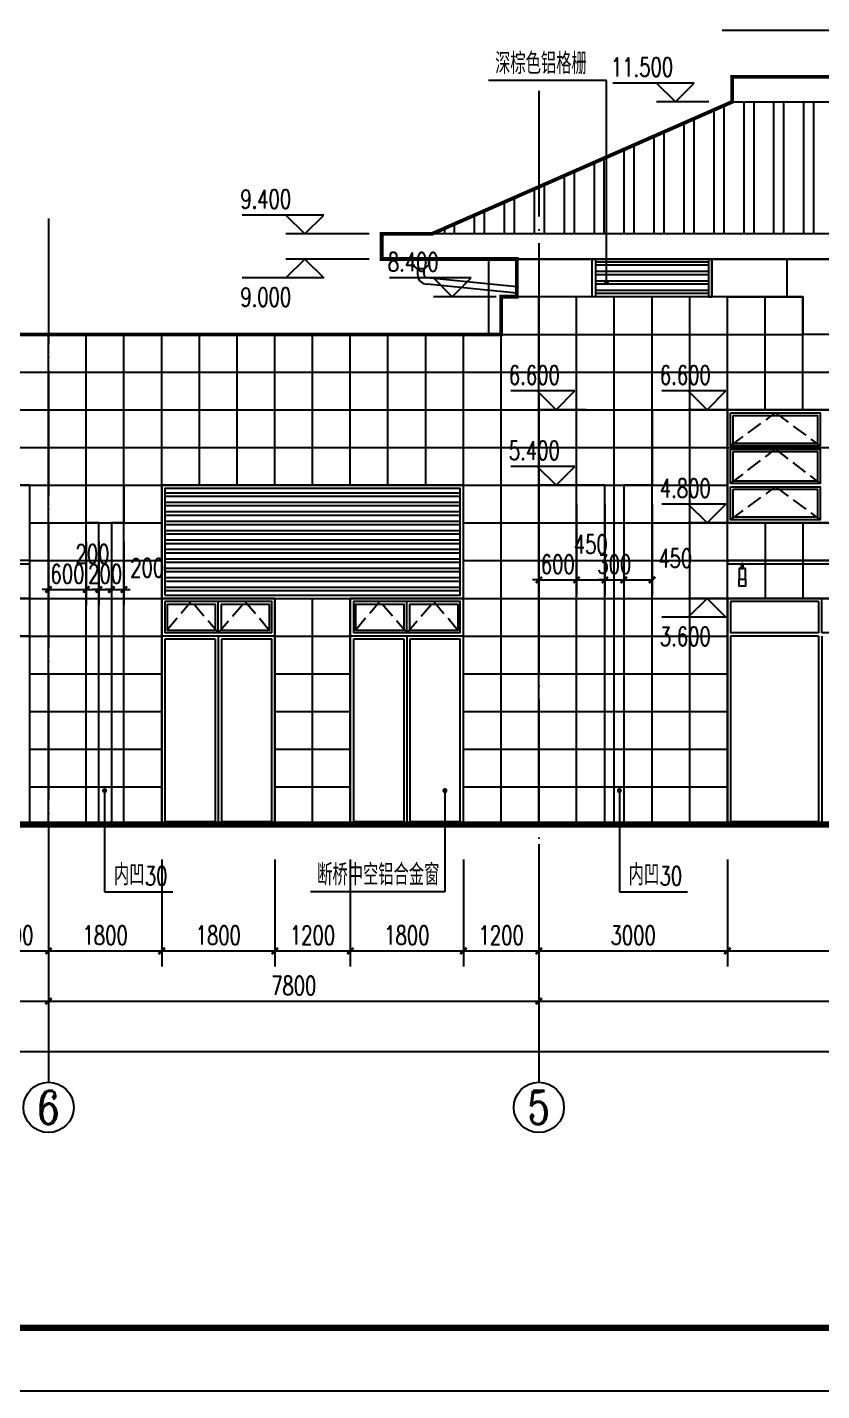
# Model space of a CAD drawing. Extents: x 63793 to 231107, y 20849 to 337643.
# Drawn here: x 151437 to 164076, y 166242 to 187939 of the extents above; entities that cross this region are included whole.
import ezdxf
from ezdxf.enums import TextEntityAlignment as Align

# ---------------------------------------------------------------- set-up
doc = ezdxf.new("R2010")
doc.units = 0
doc.header["$LTSCALE"] = 1000
doc.header["$MEASUREMENT"] = 0
doc.linetypes.add('DASH', pattern=[0.35, 0.25, -0.1])
doc.linetypes.add('DOTE', pattern=[2.42, 2, -0.2, 0.02, -0.2])
for name, color, linetype in [('AXIS', 3, 'Continuous'), ('AXIS_TEXT', 7, 'Continuous'), ('DIM_ELEV', 3, 'Continuous'), ('DIM_LEAD', 3, 'Continuous'), ('DOTE', 1, 'DOTE'), ('PUB_DIM', 3, 'Continuous'), ('PUB_TEXT', 7, 'Continuous'), ('PUB_TITLE', 4, 'Continuous'), ('SPACE_HATCH', 8, 'Continuous'), ('WINDOW', 4, 'Continuous'), ('新块$0$WINDOW', 4, 'Continuous'), ('网格', 144, 'Continuous'), ('装修线', 153, 'Continuous')]:
    doc.layers.add(name, color=color, linetype=linetype)
doc.styles.add('_TCH_AXIS', font='COMPLEX', dxfattribs={"bigfont": 'GBCBIG'})
doc.styles.add('_TCH_DIM', font='SIMPLEX', dxfattribs={"bigfont": 'GBCBIG'})
doc.styles.add('_TCH_DIM_T3', font='SIMPLEX', dxfattribs={"width": 0.705882, "bigfont": 'GBCBIG'})
doc.dimstyles.new('_TCH_ARCH&&100', dxfattribs={"dimtxt": 297.5, "dimasz": 100, "dimexe": 250, "dimexo": 300, "dimgap": 100, "dimtad": 1, "dimdec": 0, "dimzin": 0, "dimdsep": 46, "dimtxsty": '_TCH_DIM_T3', "dimblk": 'ARCHTICK', "dimcen": 0.09, "dimclrt": 7, "dimazin": 2, "dimtfac": 1, "dimtdec": 0, "dimtix": 1, "dimtmove": 2, "dimatfit": 3, "dimfxl": 0, "dimtolj": 1, "dimtzin": 0, "dimarcsym": 0})

# ---------------------------------------------------------------- blocks, each defined once
blk = doc.blocks.new('dddhjhre')
blk.add_lwpolyline([(222777, -4286), (231177, -4286), (231177, -4236), (222777, -4236), (222777, -4286)])
for points in [[(223028, -4286), (222998, -4286), (222998, -4361), (223028, -4361)], [(224584, -4286), (224614, -4286), (224614, -4361), (224584, -4361)], [(226200, -4286), (226170, -4286), (226170, -4361), (226200, -4361)], [(227785, -4286), (227755, -4286), (227755, -4361), (227785, -4361)], [(229341, -4286), (229371, -4286), (229371, -4436), (229341, -4436)], [(230926, -4286), (230956, -4286), (230956, -4436), (230926, -4436)], [(223063, -4361), (222963, -4361), (222963, -4532), (223063, -4532)], [(222963, -4532), (223063, -4532), (223063, -4642), (222963, -4642)], [(224549, -4361), (224649, -4361), (224649, -4532), (224549, -4532)], [(224649, -4532), (224549, -4532), (224549, -4642), (224649, -4642)], [(226235, -4361), (226135, -4361), (226135, -4532), (226235, -4532)], [(226135, -4532), (226235, -4532), (226235, -4642), (226135, -4642)], [(227820, -4361), (227720, -4361), (227720, -4532), (227820, -4532)], [(227720, -4532), (227820, -4532), (227820, -4642), (227720, -4642)], [(229306, -4436), (229406, -4436), (229406, -4607), (229306, -4607)], [(230891, -4436), (230991, -4436), (230991, -4607), (230891, -4607)], [(229406, -4607), (229306, -4607), (229306, -4717), (229406, -4717)], [(230991, -4607), (230891, -4607), (230891, -4717), (230991, -4717)]]:
    blk.add_lwpolyline(points, close=True)
blk = doc.blocks.new('wdrfe')
blk.add_lwpolyline([(199154, -17387), (200954, -17387), (200954, -17337), (199154, -17337), (199154, -17387)])
for points in [[(199440, -17462), (199340, -17462), (199340, -17547), (199440, -17547)], [(199340, -17547), (199440, -17547), (199440, -17602), (199340, -17602)], [(199405, -17387), (199375, -17387), (199375, -17462), (199405, -17462)], [(200668, -17462), (200768, -17462), (200768, -17547), (200668, -17547)], [(200768, -17547), (200668, -17547), (200668, -17602), (200768, -17602)], [(200703, -17387), (200733, -17387), (200733, -17462), (200703, -17462)]]:
    blk.add_lwpolyline(points, close=True)
blk = doc.blocks.new('_ArchTick')
at = {"color": 0, "linetype": 'ByBlock', "const_width": 0.4}
blk.add_lwpolyline([(-0.5, -0.5), (0.5, 0.5)], dxfattribs=at)
blk = doc.blocks.new('*D302')
at = {"layer": 'Defpoints', "color": 0, "transparency": 16777216}
for p in [(152776, 180052), (152976, 180052), (152976, 178992)]:
    blk.add_point(p, dxfattribs=at)
at = {"layer": 'PUB_DIM', "color": 0, "lineweight": -2, "transparency": 16777216}
for p, q in [((152776, 179752), (152776, 178742)), ((152976, 179752), (152976, 178742)), ((152776, 178992), (152676, 178992)), ((152776, 178992), (152976, 178992)), ((152976, 178992), (153076, 178992))]:
    blk.add_line(p, q, dxfattribs=at)
at = {"layer": 'PUB_DIM', "color": 0, "lineweight": -2, "transparency": 16777216, "xscale": 100, "yscale": 100, "zscale": 100}
blk.add_blockref('_ArchTick', (152776, 178992), dxfattribs=at)
at = {"layer": 'PUB_DIM', "color": 0, "lineweight": -2, "transparency": 16777216, "xscale": 100, "yscale": 100, "zscale": 100, "rotation": 180}
blk.add_blockref('_ArchTick', (152976, 178992), dxfattribs=at)
at = {"layer": 'PUB_DIM', "color": 7, "transparency": 16777216, "insert": (153346, 179337), "char_height": 297.5, "attachment_point": 5, "style": '_TCH_DIM_T3'}
blk.add_mtext('\\A1;200', dxfattribs=at)
blk = doc.blocks.new('*D303')
at = {"layer": 'Defpoints', "color": 0, "transparency": 16777216}
for p in [(152576, 180052), (152776, 180052), (152776, 178992)]:
    blk.add_point(p, dxfattribs=at)
at = {"layer": 'PUB_DIM', "color": 0, "lineweight": -2, "transparency": 16777216}
for p, q in [((152576, 179752), (152576, 178742)), ((152776, 179752), (152776, 178742)), ((152576, 178992), (152476, 178992)), ((152576, 178992), (152776, 178992)), ((152776, 178992), (152876, 178992))]:
    blk.add_line(p, q, dxfattribs=at)
at = {"layer": 'PUB_DIM', "color": 0, "lineweight": -2, "transparency": 16777216, "xscale": 100, "yscale": 100, "zscale": 100}
blk.add_blockref('_ArchTick', (152576, 178992), dxfattribs=at)
at = {"layer": 'PUB_DIM', "color": 0, "lineweight": -2, "transparency": 16777216, "xscale": 100, "yscale": 100, "zscale": 100, "rotation": 180}
blk.add_blockref('_ArchTick', (152776, 178992), dxfattribs=at)
at = {"layer": 'PUB_DIM', "color": 7, "transparency": 16777216, "insert": (152676, 179240), "char_height": 297.5, "attachment_point": 5, "style": '_TCH_DIM_T3'}
blk.add_mtext('\\A1;200', dxfattribs=at)
blk = doc.blocks.new('*D304')
at = {"layer": 'Defpoints', "color": 0, "transparency": 16777216}
for p in [(152376, 180052), (152576, 180052), (152576, 178992)]:
    blk.add_point(p, dxfattribs=at)
at = {"layer": 'PUB_DIM', "color": 0, "lineweight": -2, "transparency": 16777216}
for p, q in [((152376, 179752), (152376, 178742)), ((152576, 179752), (152576, 178742)), ((152376, 178992), (152576, 178992))]:
    blk.add_line(p, q, dxfattribs=at)
at = {"layer": 'PUB_DIM', "color": 0, "lineweight": -2, "transparency": 16777216, "xscale": 100, "yscale": 100, "zscale": 100, "rotation": 180}
blk.add_blockref('_ArchTick', (152376, 178992), dxfattribs=at)
at = {"layer": 'PUB_DIM', "color": 0, "lineweight": -2, "transparency": 16777216, "xscale": 100, "yscale": 100, "zscale": 100}
blk.add_blockref('_ArchTick', (152576, 178992), dxfattribs=at)
at = {"layer": 'PUB_DIM', "color": 7, "transparency": 16777216, "insert": (152476, 179559), "char_height": 297.5, "attachment_point": 5, "style": '_TCH_DIM_T3'}
blk.add_mtext('\\A1;200', dxfattribs=at)
blk = doc.blocks.new('*D305')
at = {"layer": 'Defpoints', "color": 0, "transparency": 16777216}
for p in [(151776, 180052), (152376, 180052), (152376, 178992)]:
    blk.add_point(p, dxfattribs=at)
at = {"layer": 'PUB_DIM', "color": 0, "lineweight": -2, "transparency": 16777216}
for p, q in [((151776, 179752), (151776, 178742)), ((152376, 179752), (152376, 178742)), ((151776, 178992), (151676, 178992)), ((151776, 178992), (152376, 178992)), ((152376, 178992), (152476, 178992))]:
    blk.add_line(p, q, dxfattribs=at)
at = {"layer": 'PUB_DIM', "color": 0, "lineweight": -2, "transparency": 16777216, "xscale": 100, "yscale": 100, "zscale": 100}
blk.add_blockref('_ArchTick', (151776, 178992), dxfattribs=at)
at = {"layer": 'PUB_DIM', "color": 0, "lineweight": -2, "transparency": 16777216, "xscale": 100, "yscale": 100, "zscale": 100, "rotation": 180}
blk.add_blockref('_ArchTick', (152376, 178992), dxfattribs=at)
at = {"layer": 'PUB_DIM', "color": 7, "transparency": 16777216, "insert": (152076, 179240), "char_height": 297.5, "attachment_point": 5, "style": '_TCH_DIM_T3'}
blk.add_mtext('\\A1;600', dxfattribs=at)
blk = doc.blocks.new('*D306')
at = {"layer": 'Defpoints', "color": 0, "transparency": 16777216}
for p in [(160926, 180652), (161376, 180652), (161376, 179145)]:
    blk.add_point(p, dxfattribs=at)
at = {"layer": 'PUB_DIM', "color": 0, "lineweight": -2, "transparency": 16777216}
for p, q in [((160926, 180352), (160926, 178895)), ((161376, 180352), (161376, 178895)), ((160926, 179145), (161376, 179145))]:
    blk.add_line(p, q, dxfattribs=at)
at = {"layer": 'PUB_DIM', "color": 0, "lineweight": -2, "transparency": 16777216, "xscale": 100, "yscale": 100, "zscale": 100, "rotation": 180}
blk.add_blockref('_ArchTick', (160926, 179145), dxfattribs=at)
at = {"layer": 'PUB_DIM', "color": 0, "lineweight": -2, "transparency": 16777216, "xscale": 100, "yscale": 100, "zscale": 100}
blk.add_blockref('_ArchTick', (161376, 179145), dxfattribs=at)
at = {"layer": 'PUB_DIM', "color": 7, "transparency": 16777216, "insert": (161746, 179490), "char_height": 297.5, "attachment_point": 5, "style": '_TCH_DIM_T3'}
blk.add_mtext('\\A1;450', dxfattribs=at)
blk = doc.blocks.new('*D307')
at = {"layer": 'Defpoints', "color": 0, "transparency": 16777216}
for p in [(160626, 180652), (160926, 180652), (160926, 179145)]:
    blk.add_point(p, dxfattribs=at)
at = {"layer": 'PUB_DIM', "color": 0, "lineweight": -2, "transparency": 16777216}
for p, q in [((160626, 180352), (160626, 178895)), ((160926, 180352), (160926, 178895)), ((160626, 179145), (160526, 179145)), ((160626, 179145), (160926, 179145)), ((160926, 179145), (161026, 179145))]:
    blk.add_line(p, q, dxfattribs=at)
at = {"layer": 'PUB_DIM', "color": 0, "lineweight": -2, "transparency": 16777216, "xscale": 100, "yscale": 100, "zscale": 100}
blk.add_blockref('_ArchTick', (160626, 179145), dxfattribs=at)
at = {"layer": 'PUB_DIM', "color": 0, "lineweight": -2, "transparency": 16777216, "xscale": 100, "yscale": 100, "zscale": 100, "rotation": 180}
blk.add_blockref('_ArchTick', (160926, 179145), dxfattribs=at)
at = {"layer": 'PUB_DIM', "color": 7, "transparency": 16777216, "insert": (160776, 179394), "char_height": 297.5, "attachment_point": 5, "style": '_TCH_DIM_T3'}
blk.add_mtext('\\A1;300', dxfattribs=at)
blk = doc.blocks.new('*D308')
at = {"layer": 'Defpoints', "color": 0, "transparency": 16777216}
for p in [(160176, 180652), (160626, 180652), (160626, 179145)]:
    blk.add_point(p, dxfattribs=at)
at = {"layer": 'PUB_DIM', "color": 0, "lineweight": -2, "transparency": 16777216}
for p, q in [((160176, 180352), (160176, 178895)), ((160626, 180352), (160626, 178895)), ((160176, 179145), (160626, 179145))]:
    blk.add_line(p, q, dxfattribs=at)
at = {"layer": 'PUB_DIM', "color": 0, "lineweight": -2, "transparency": 16777216, "xscale": 100, "yscale": 100, "zscale": 100, "rotation": 180}
blk.add_blockref('_ArchTick', (160176, 179145), dxfattribs=at)
at = {"layer": 'PUB_DIM', "color": 0, "lineweight": -2, "transparency": 16777216, "xscale": 100, "yscale": 100, "zscale": 100}
blk.add_blockref('_ArchTick', (160626, 179145), dxfattribs=at)
at = {"layer": 'PUB_DIM', "color": 7, "transparency": 16777216, "insert": (160401, 179712), "char_height": 297.5, "attachment_point": 5, "style": '_TCH_DIM_T3'}
blk.add_mtext('\\A1;450', dxfattribs=at)
blk = doc.blocks.new('*D309')
at = {"layer": 'Defpoints', "color": 0, "transparency": 16777216}
for p in [(159576, 180652), (160176, 180652), (160176, 179145)]:
    blk.add_point(p, dxfattribs=at)
at = {"layer": 'PUB_DIM', "color": 0, "lineweight": -2, "transparency": 16777216}
for p, q in [((159576, 180352), (159576, 178895)), ((160176, 180352), (160176, 178895)), ((159576, 179145), (159476, 179145)), ((159576, 179145), (160176, 179145)), ((160176, 179145), (160276, 179145))]:
    blk.add_line(p, q, dxfattribs=at)
at = {"layer": 'PUB_DIM', "color": 0, "lineweight": -2, "transparency": 16777216, "xscale": 100, "yscale": 100, "zscale": 100}
blk.add_blockref('_ArchTick', (159576, 179145), dxfattribs=at)
at = {"layer": 'PUB_DIM', "color": 0, "lineweight": -2, "transparency": 16777216, "xscale": 100, "yscale": 100, "zscale": 100, "rotation": 180}
blk.add_blockref('_ArchTick', (160176, 179145), dxfattribs=at)
at = {"layer": 'PUB_DIM', "color": 7, "transparency": 16777216, "insert": (159876, 179394), "char_height": 297.5, "attachment_point": 5, "style": '_TCH_DIM_T3'}
blk.add_mtext('\\A1;600', dxfattribs=at)
blk = doc.blocks.new('*D976')
at = {"layer": 'Defpoints', "color": 0, "transparency": 16777216}
for p in [(150576, 174996), (151776, 174996), (151776, 173241)]:
    blk.add_point(p, dxfattribs=at)
at = {"layer": 'PUB_DIM', "color": 0, "lineweight": -2, "transparency": 16777216}
for p, q in [((150576, 174696), (150576, 172991)), ((151776, 174696), (151776, 172991)), ((150576, 173241), (151776, 173241))]:
    blk.add_line(p, q, dxfattribs=at)
at = {"layer": 'PUB_DIM', "color": 0, "lineweight": -2, "transparency": 16777216, "xscale": 100, "yscale": 100, "zscale": 100, "rotation": 180}
blk.add_blockref('_ArchTick', (150576, 173241), dxfattribs=at)
at = {"layer": 'PUB_DIM', "color": 0, "lineweight": -2, "transparency": 16777216, "xscale": 100, "yscale": 100, "zscale": 100}
blk.add_blockref('_ArchTick', (151776, 173241), dxfattribs=at)
at = {"layer": 'PUB_DIM', "color": 7, "transparency": 16777216, "insert": (151176, 173490), "char_height": 297.5, "attachment_point": 5, "style": '_TCH_DIM_T3'}
blk.add_mtext('\\A1;1200', dxfattribs=at)
blk = doc.blocks.new('*D977')
at = {"layer": 'Defpoints', "color": 0, "transparency": 16777216}
for p in [(151776, 174996), (153576, 174996), (153576, 173241)]:
    blk.add_point(p, dxfattribs=at)
at = {"layer": 'PUB_DIM', "color": 0, "lineweight": -2, "transparency": 16777216}
for p, q in [((151776, 174696), (151776, 172991)), ((153576, 174696), (153576, 172991)), ((151776, 173241), (153576, 173241))]:
    blk.add_line(p, q, dxfattribs=at)
at = {"layer": 'PUB_DIM', "color": 0, "lineweight": -2, "transparency": 16777216, "xscale": 100, "yscale": 100, "zscale": 100, "rotation": 180}
blk.add_blockref('_ArchTick', (151776, 173241), dxfattribs=at)
at = {"layer": 'PUB_DIM', "color": 0, "lineweight": -2, "transparency": 16777216, "xscale": 100, "yscale": 100, "zscale": 100}
blk.add_blockref('_ArchTick', (153576, 173241), dxfattribs=at)
at = {"layer": 'PUB_DIM', "color": 7, "transparency": 16777216, "insert": (152676, 173490), "char_height": 297.5, "attachment_point": 5, "style": '_TCH_DIM_T3'}
blk.add_mtext('\\A1;1800', dxfattribs=at)
blk = doc.blocks.new('*D978')
at = {"layer": 'Defpoints', "color": 0, "transparency": 16777216}
for p in [(153576, 174996), (155376, 174996), (155376, 173241)]:
    blk.add_point(p, dxfattribs=at)
at = {"layer": 'PUB_DIM', "color": 0, "lineweight": -2, "transparency": 16777216}
for p, q in [((153576, 174696), (153576, 172991)), ((155376, 174696), (155376, 172991)), ((153576, 173241), (155376, 173241))]:
    blk.add_line(p, q, dxfattribs=at)
at = {"layer": 'PUB_DIM', "color": 0, "lineweight": -2, "transparency": 16777216, "xscale": 100, "yscale": 100, "zscale": 100, "rotation": 180}
blk.add_blockref('_ArchTick', (153576, 173241), dxfattribs=at)
at = {"layer": 'PUB_DIM', "color": 0, "lineweight": -2, "transparency": 16777216, "xscale": 100, "yscale": 100, "zscale": 100}
blk.add_blockref('_ArchTick', (155376, 173241), dxfattribs=at)
at = {"layer": 'PUB_DIM', "color": 7, "transparency": 16777216, "insert": (154476, 173490), "char_height": 297.5, "attachment_point": 5, "style": '_TCH_DIM_T3'}
blk.add_mtext('\\A1;1800', dxfattribs=at)
blk = doc.blocks.new('*D979')
at = {"layer": 'Defpoints', "color": 0, "transparency": 16777216}
for p in [(155376, 174996), (156576, 174996), (156576, 173241)]:
    blk.add_point(p, dxfattribs=at)
at = {"layer": 'PUB_DIM', "color": 0, "lineweight": -2, "transparency": 16777216}
for p, q in [((155376, 174696), (155376, 172991)), ((156576, 174696), (156576, 172991)), ((155376, 173241), (156576, 173241))]:
    blk.add_line(p, q, dxfattribs=at)
at = {"layer": 'PUB_DIM', "color": 0, "lineweight": -2, "transparency": 16777216, "xscale": 100, "yscale": 100, "zscale": 100, "rotation": 180}
blk.add_blockref('_ArchTick', (155376, 173241), dxfattribs=at)
at = {"layer": 'PUB_DIM', "color": 0, "lineweight": -2, "transparency": 16777216, "xscale": 100, "yscale": 100, "zscale": 100}
blk.add_blockref('_ArchTick', (156576, 173241), dxfattribs=at)
at = {"layer": 'PUB_DIM', "color": 7, "transparency": 16777216, "insert": (155976, 173490), "char_height": 297.5, "attachment_point": 5, "style": '_TCH_DIM_T3'}
blk.add_mtext('\\A1;1200', dxfattribs=at)
blk = doc.blocks.new('*D980')
at = {"layer": 'Defpoints', "color": 0, "transparency": 16777216}
for p in [(156576, 174996), (158376, 174996), (158376, 173241)]:
    blk.add_point(p, dxfattribs=at)
at = {"layer": 'PUB_DIM', "color": 0, "lineweight": -2, "transparency": 16777216}
for p, q in [((156576, 174696), (156576, 172991)), ((158376, 174696), (158376, 172991)), ((156576, 173241), (158376, 173241))]:
    blk.add_line(p, q, dxfattribs=at)
at = {"layer": 'PUB_DIM', "color": 0, "lineweight": -2, "transparency": 16777216, "xscale": 100, "yscale": 100, "zscale": 100, "rotation": 180}
blk.add_blockref('_ArchTick', (156576, 173241), dxfattribs=at)
at = {"layer": 'PUB_DIM', "color": 0, "lineweight": -2, "transparency": 16777216, "xscale": 100, "yscale": 100, "zscale": 100}
blk.add_blockref('_ArchTick', (158376, 173241), dxfattribs=at)
at = {"layer": 'PUB_DIM', "color": 7, "transparency": 16777216, "insert": (157476, 173490), "char_height": 297.5, "attachment_point": 5, "style": '_TCH_DIM_T3'}
blk.add_mtext('\\A1;1800', dxfattribs=at)
blk = doc.blocks.new('*D981')
at = {"layer": 'Defpoints', "color": 0, "transparency": 16777216}
for p in [(158376, 174996), (159576, 174996), (159576, 173241)]:
    blk.add_point(p, dxfattribs=at)
at = {"layer": 'PUB_DIM', "color": 0, "lineweight": -2, "transparency": 16777216}
for p, q in [((158376, 174696), (158376, 172991)), ((159576, 174696), (159576, 172991)), ((158376, 173241), (159576, 173241))]:
    blk.add_line(p, q, dxfattribs=at)
at = {"layer": 'PUB_DIM', "color": 0, "lineweight": -2, "transparency": 16777216, "xscale": 100, "yscale": 100, "zscale": 100, "rotation": 180}
blk.add_blockref('_ArchTick', (158376, 173241), dxfattribs=at)
at = {"layer": 'PUB_DIM', "color": 0, "lineweight": -2, "transparency": 16777216, "xscale": 100, "yscale": 100, "zscale": 100}
blk.add_blockref('_ArchTick', (159576, 173241), dxfattribs=at)
at = {"layer": 'PUB_DIM', "color": 7, "transparency": 16777216, "insert": (158976, 173490), "char_height": 297.5, "attachment_point": 5, "style": '_TCH_DIM_T3'}
blk.add_mtext('\\A1;1200', dxfattribs=at)
blk = doc.blocks.new('*D982')
at = {"layer": 'Defpoints', "color": 0, "transparency": 16777216}
for p in [(159576, 174996), (162576, 174996), (162576, 173241)]:
    blk.add_point(p, dxfattribs=at)
at = {"layer": 'PUB_DIM', "color": 0, "lineweight": -2, "transparency": 16777216}
for p, q in [((159576, 174696), (159576, 172991)), ((162576, 174696), (162576, 172991)), ((159576, 173241), (162576, 173241))]:
    blk.add_line(p, q, dxfattribs=at)
at = {"layer": 'PUB_DIM', "color": 0, "lineweight": -2, "transparency": 16777216, "xscale": 100, "yscale": 100, "zscale": 100, "rotation": 180}
blk.add_blockref('_ArchTick', (159576, 173241), dxfattribs=at)
at = {"layer": 'PUB_DIM', "color": 0, "lineweight": -2, "transparency": 16777216, "xscale": 100, "yscale": 100, "zscale": 100}
blk.add_blockref('_ArchTick', (162576, 173241), dxfattribs=at)
at = {"layer": 'PUB_DIM', "color": 7, "transparency": 16777216, "insert": (161076, 173490), "char_height": 297.5, "attachment_point": 5, "style": '_TCH_DIM_T3'}
blk.add_mtext('\\A1;3000', dxfattribs=at)
blk = doc.blocks.new('*D983')
at = {"layer": 'Defpoints', "color": 0, "transparency": 16777216}
for p in [(162576, 174996), (170976, 174996), (170976, 173241)]:
    blk.add_point(p, dxfattribs=at)
at = {"layer": 'PUB_DIM', "color": 0, "lineweight": -2, "transparency": 16777216}
for p, q in [((162576, 174696), (162576, 172991)), ((170976, 174696), (170976, 172991)), ((162576, 173241), (170976, 173241))]:
    blk.add_line(p, q, dxfattribs=at)
at = {"layer": 'PUB_DIM', "color": 0, "lineweight": -2, "transparency": 16777216, "xscale": 100, "yscale": 100, "zscale": 100, "rotation": 180}
blk.add_blockref('_ArchTick', (162576, 173241), dxfattribs=at)
at = {"layer": 'PUB_DIM', "color": 0, "lineweight": -2, "transparency": 16777216, "xscale": 100, "yscale": 100, "zscale": 100}
blk.add_blockref('_ArchTick', (170976, 173241), dxfattribs=at)
at = {"layer": 'PUB_DIM', "color": 7, "transparency": 16777216, "insert": (166776, 173490), "char_height": 297.5, "attachment_point": 5, "style": '_TCH_DIM_T3'}
blk.add_mtext('\\A1;8400', dxfattribs=at)
blk = doc.blocks.new('*D1030')
at = {"layer": 'AXIS', "color": 0, "lineweight": -2, "transparency": 16777216}
for p, q in [((159576, 174641), (159576, 172191)), ((173976, 174641), (173976, 172191)), ((159576, 172441), (173976, 172441))]:
    blk.add_line(p, q, dxfattribs=at)
at = {"layer": 'Defpoints', "color": 0, "transparency": 16777216}
for p in [(159576, 174941), (173976, 174941), (173976, 172441)]:
    blk.add_point(p, dxfattribs=at)
at = {"layer": 'AXIS', "color": 0, "lineweight": -2, "transparency": 16777216, "xscale": 100, "yscale": 100, "zscale": 100, "rotation": 180}
blk.add_blockref('_ArchTick', (159576, 172441), dxfattribs=at)
at = {"layer": 'AXIS', "color": 0, "lineweight": -2, "transparency": 16777216, "xscale": 100, "yscale": 100, "zscale": 100}
blk.add_blockref('_ArchTick', (173976, 172441), dxfattribs=at)
at = {"layer": 'AXIS', "color": 7, "transparency": 16777216, "insert": (166776, 172690), "char_height": 297.5, "attachment_point": 5, "style": '_TCH_DIM_T3'}
blk.add_mtext('\\A1;14400', dxfattribs=at)
blk = doc.blocks.new('*D1031')
at = {"layer": 'AXIS', "color": 0, "lineweight": -2, "transparency": 16777216}
for p, q in [((151776, 174641), (151776, 172191)), ((159576, 174641), (159576, 172191)), ((151776, 172441), (159576, 172441))]:
    blk.add_line(p, q, dxfattribs=at)
at = {"layer": 'Defpoints', "color": 0, "transparency": 16777216}
for p in [(151776, 174941), (159576, 174941), (159576, 172441)]:
    blk.add_point(p, dxfattribs=at)
at = {"layer": 'AXIS', "color": 0, "lineweight": -2, "transparency": 16777216, "xscale": 100, "yscale": 100, "zscale": 100, "rotation": 180}
blk.add_blockref('_ArchTick', (151776, 172441), dxfattribs=at)
at = {"layer": 'AXIS', "color": 0, "lineweight": -2, "transparency": 16777216, "xscale": 100, "yscale": 100, "zscale": 100}
blk.add_blockref('_ArchTick', (159576, 172441), dxfattribs=at)
at = {"layer": 'AXIS', "color": 7, "transparency": 16777216, "insert": (155676, 172690), "char_height": 297.5, "attachment_point": 5, "style": '_TCH_DIM_T3'}
blk.add_mtext('\\A1;7800', dxfattribs=at)
blk = doc.blocks.new('*D1032')
at = {"layer": 'AXIS', "color": 0, "lineweight": -2, "transparency": 16777216}
for p, q in [((143976, 174641), (143976, 172191)), ((151776, 174641), (151776, 172191)), ((143976, 172441), (151776, 172441))]:
    blk.add_line(p, q, dxfattribs=at)
at = {"layer": 'Defpoints', "color": 0, "transparency": 16777216}
for p in [(143976, 174941), (151776, 174941), (151776, 172441)]:
    blk.add_point(p, dxfattribs=at)
at = {"layer": 'AXIS', "color": 0, "lineweight": -2, "transparency": 16777216, "xscale": 100, "yscale": 100, "zscale": 100, "rotation": 180}
blk.add_blockref('_ArchTick', (143976, 172441), dxfattribs=at)
at = {"layer": 'AXIS', "color": 0, "lineweight": -2, "transparency": 16777216, "xscale": 100, "yscale": 100, "zscale": 100}
blk.add_blockref('_ArchTick', (151776, 172441), dxfattribs=at)
at = {"layer": 'AXIS', "color": 7, "transparency": 16777216, "insert": (147876, 172690), "char_height": 297.5, "attachment_point": 5, "style": '_TCH_DIM_T3'}
blk.add_mtext('\\A1;7800', dxfattribs=at)
blk = doc.blocks.new('*D1035')
at = {"layer": 'AXIS', "color": 0, "lineweight": -2, "transparency": 16777216}
for p, q in [((135826, 174641), (135826, 171391)), ((197726, 174641), (197726, 171391)), ((135826, 171641), (197726, 171641))]:
    blk.add_line(p, q, dxfattribs=at)
at = {"layer": 'Defpoints', "color": 0, "transparency": 16777216}
for p in [(135826, 174941), (197726, 174941), (197726, 171641)]:
    blk.add_point(p, dxfattribs=at)
at = {"layer": 'AXIS', "color": 0, "lineweight": -2, "transparency": 16777216, "xscale": 100, "yscale": 100, "zscale": 100, "rotation": 180}
blk.add_blockref('_ArchTick', (135826, 171641), dxfattribs=at)
at = {"layer": 'AXIS', "color": 0, "lineweight": -2, "transparency": 16777216, "xscale": 100, "yscale": 100, "zscale": 100}
blk.add_blockref('_ArchTick', (197726, 171641), dxfattribs=at)
at = {"layer": 'AXIS', "color": 7, "transparency": 16777216, "insert": (166776, 171890), "char_height": 297.5, "attachment_point": 5, "style": '_TCH_DIM_T3'}
blk.add_mtext('\\A1;61900', dxfattribs=at)

msp = doc.modelspace()

# ---------------------------------------------------------------- hatches: boundary and pattern name
at = {"layer": '网格'}
h = msp.add_hatch(dxfattribs=at)
h.set_pattern_fill('ANSI32', color=256, scale=100, angle=45, style=0)
h.set_pattern_definition([(90, (-53378.04, 196788.4), (-476.25, 3e-14), []), (90, (-53219.3, 196947.14), (-476.25, 3e-14), [])])
h.paths.add_polyline_path([(175675.6, 184651.8), (170900.6, 186751.8), (162650.6, 186751.8), (157875.6, 184651.8)])

# ---------------------------------------------------------------- linework, layer by layer
for p, q in [((162650.6, 186751.8), (170900.6, 186751.8)), ((176475.6, 184651.8), (157075.6, 184651.8)), ((157400.6, 184251.8), (175475.6, 184251.8)), ((158775.6, 184251.8), (158775.6, 183051.8)), ((159225.6, 183651.8), (159225.6, 184251.8)), ((162325.6, 183651.8), (162325.6, 184251.8)), ((163525.6, 183651.8), (163525.6, 184251.8)), ((160425.6, 183651.8), (160425.6, 184151.8)), ((158975.6, 175251.8), (158975.6, 183651.8)), ((158975.6, 175251.8), (158975.6, 183351.8)), ((158975.6, 183051.8), (137975.6, 183051.8))]:
    msp.add_line(p, q)
at = {"color": 8}
for p, q in [((157645.6, 184101.8), (157645.6, 184009.2)), ((157745.6, 184101.8), (157745.6, 184009.2))]:
    msp.add_line(p, q, dxfattribs=at)
at = {"color": 32}
for p, q in [((162275.6, 184201.8), (160475.6, 184201.8)), ((162275.6, 184151.8), (160475.6, 184151.8)), ((162275.6, 184051.8), (160475.6, 184051.8)), ((162275.6, 184001.8), (160475.6, 184001.8)), ((162275.6, 183901.8), (160475.6, 183901.8)), ((162275.6, 183851.8), (160475.6, 183851.8)), ((162275.6, 183751.8), (160475.6, 183751.8)), ((162275.6, 183701.8), (160475.6, 183701.8))]:
    msp.add_line(p, q, dxfattribs=at)
for points in [[(157075.6, 184251.8), (157075.6, 184651.8), (157875.6, 184651.8), (162650.6, 186751.8), (162650.6, 187151.8), (170900.6, 187151.8), (170900.6, 186751.8), (175675.6, 184651.8), (176475.6, 184651.8), (176475.6, 184251.8)], [(160425.6, 184251.8), (162325.6, 184251.8), (162325.6, 183651.8), (160425.6, 183651.8)], [(162575.6, 180051.8), (170975.6, 180051.8), (170975.6, 181851.8), (162575.6, 181851.8)], [(162575.6, 181851.8), (170975.6, 181851.8), (170975.6, 180051.8), (162575.6, 180051.8)], [(145775.6, 178851.8), (151475.4, 178851.8), (151475.4, 180651.8), (145775.6, 180651.8)], [(153575.6, 178851.8), (158375.6, 178851.8), (158375.6, 180651.8), (153575.6, 180651.8)], [(170975.6, 178851.8), (162575.6, 178851.8), (162575.6, 175251.8), (170975.6, 175251.8)]]:
    msp.add_lwpolyline(points, close=True)
at = {"color": 8}
for points in [[(157565.6, 184251.8), (157565.6, 184151.2), (157635.6, 184101.8), (157755.6, 184101.8), (157825.6, 184151.8), (157825.6, 184251.8), (157565.6, 184251.8)], [(159225.6, 183806.4), (157795.1, 183950.1)], [(159225.6, 183705.9), (157796.9, 183849.4)]]:
    msp.add_lwpolyline(points, dxfattribs=at)
at = {"color": 32}
for points in [[(160425.6, 184251.8), (160475.6, 184251.8), (160475.6, 183651.8), (160425.6, 183651.8)], [(162325.6, 184251.8), (162275.6, 184251.8), (162275.6, 183651.8), (162325.6, 183651.8)], [(153625.6, 178901.8), (158325.6, 178901.8), (158325.6, 180601.8), (153625.6, 180601.8)], [(153625.6, 180476.8), (158325.6, 180476.8), (158325.6, 180526.8), (153625.6, 180526.8)], [(153625.6, 180326.8), (158325.6, 180326.8), (158325.6, 180376.8), (153625.6, 180376.8)], [(153625.6, 180176.8), (158325.6, 180176.8), (158325.6, 180226.8), (153625.6, 180226.8)], [(153625.6, 180026.8), (158325.6, 180026.8), (158325.6, 180076.8), (153625.6, 180076.8)], [(153625.6, 179876.8), (158325.6, 179876.8), (158325.6, 179926.8), (153625.6, 179926.8)], [(153625.6, 179726.8), (158325.6, 179726.8), (158325.6, 179776.8), (153625.6, 179776.8)], [(153625.6, 179576.8), (158325.6, 179576.8), (158325.6, 179626.8), (153625.6, 179626.8)], [(153625.6, 179426.8), (158325.6, 179426.8), (158325.6, 179476.8), (153625.6, 179476.8)], [(153625.6, 179276.8), (158325.6, 179276.8), (158325.6, 179326.8), (153625.6, 179326.8)], [(153625.6, 179126.8), (158325.6, 179126.8), (158325.6, 179176.8), (153625.6, 179176.8)], [(153625.6, 178976.8), (158325.6, 178976.8), (158325.6, 179026.8), (153625.6, 179026.8)]]:
    msp.add_lwpolyline(points, close=True, dxfattribs=at)
for points in [[(169775.6, 183651.8), (169775.6, 183051.8), (163775.6, 183051.8), (163775.6, 183651.8), (158975.6, 183651.8)], [(162575.6, 183651.8), (163775.6, 183651.8), (163775.6, 183051.8)], [(160625.6, 175251.8), (160625.6, 180651.8), (160175.6, 180651.8), (160175.6, 181851.8), (161375.6, 181851.8), (161375.6, 180651.8), (160925.6, 180651.8), (160925.6, 175251.8)], [(152575.6, 175251.8), (152575.6, 180051.8), (152375.6, 180051.8), (152375.6, 180651.8), (152975.6, 180651.8), (152975.6, 180051.8), (152775.6, 180051.8), (152775.6, 175251.8)]]:
    msp.add_lwpolyline(points)
at = {"const_width": 100}
msp.add_lwpolyline([(211936.3, 175251.8), (135825.6, 175251.8)], dxfattribs=at)
at = {"color": 8}
for radius, end in [(160, 266.91043), (60, 260)]:
    msp.add_arc((157805.6, 184009.2), radius, 180, end, dxfattribs=at)
at = {"layer": 'AXIS'}
for p, q in [((151775.6, 174941.1), (151775.6, 171151)), ((159575.6, 174941.1), (159575.6, 171151))]:
    msp.add_line(p, q, dxfattribs=at)
for centre in [(151775.6, 170751), (159575.6, 170751)]:
    msp.add_circle(centre, 400, dxfattribs=at)
at = {"layer": 'DIM_ELEV'}
for p, q in [((162048, 187051.8), (160751.9, 187051.8)), ((161748, 186751.8), (161448, 187051.8)), ((161748, 186751.8), (162048, 187051.8)), ((162277.4, 186751.8), (161448, 186751.8)), ((156152.5, 184951.8), (154856.4, 184951.8)), ((155852.5, 184651.8), (155552.5, 184951.8)), ((155852.5, 184651.8), (156152.5, 184951.8)), ((156877.5, 184651.8), (155552.5, 184651.8)), ((155852.5, 184251.8), (155552.5, 183951.8)), ((156877.5, 184251.8), (155552.5, 184251.8)), ((155852.5, 184251.8), (156152.5, 183951.8)), ((156152.5, 183951.8), (154856.4, 183951.8)), ((158498.2, 183951.8), (157202.1, 183951.8)), ((158198.2, 183651.8), (157898.2, 183951.8)), ((158198.2, 183651.8), (158498.2, 183951.8)), ((158898.2, 183651.8), (157898.2, 183651.8)), ((160150.6, 182151.8), (159127.7, 182151.8)), ((159850.6, 181851.8), (159550.6, 182151.8)), ((159850.6, 181851.8), (160150.6, 182151.8)), ((162552.4, 182151.8), (161529.6, 182151.8)), ((162252.4, 181851.8), (161952.4, 182151.8)), ((162252.4, 181851.8), (162552.4, 182151.8)), ((160329.3, 181851.8), (159550.6, 181851.8)), ((162731.1, 181851.8), (161952.4, 181851.8)), ((160150.6, 180951.8), (159127.7, 180951.8)), ((159850.6, 180651.8), (159550.6, 180951.8)), ((159850.6, 180651.8), (160150.6, 180951.8)), ((160329.3, 180651.8), (159550.6, 180651.8)), ((162552.4, 180351.8), (161529.6, 180351.8)), ((162252.4, 180051.8), (161952.4, 180351.8)), ((162252.4, 180051.8), (162552.4, 180351.8)), ((162731.1, 180051.8), (161952.4, 180051.8)), ((162252.4, 178851.8), (161952.4, 178551.8)), ((162731.1, 178851.8), (161952.4, 178851.8)), ((162252.4, 178851.8), (162552.4, 178551.8)), ((162552.4, 178551.8), (161529.6, 178551.8))]:
    msp.add_line(p, q, dxfattribs=at)
at = {"layer": 'DIM_LEAD'}
for p, q in [((164372.9, 187887.4), (162493.8, 187887.4)), ((160653.8, 187090.3), (158774.6, 187090.3)), ((160653.8, 183877.2), (160653.8, 187090.3)), ((152668, 175792.9), (152668, 174180.7)), ((158081.2, 175792.9), (158081.2, 174180.7)), ((160856.3, 175792.9), (160856.3, 174180.7)), ((152668, 174180.7), (153752.3, 174180.7)), ((158081.2, 174180.7), (155944, 174180.7)), ((160856.3, 174180.7), (161940.6, 174180.7))]:
    msp.add_line(p, q, dxfattribs=at)
at = {"layer": 'DIM_LEAD', "const_width": 40}
for points in [[(160653.8, 183857.2, 1), (160653.8, 183897.2, 1)], [(152668, 175812.9, 1), (152668, 175772.9, 1)], [(158081.2, 175812.9, 1), (158081.2, 175772.9, 1)], [(160856.3, 175812.9, 1), (160856.3, 175772.9, 1)]]:
    msp.add_lwpolyline(points, format="xyb", close=True, dxfattribs=at)
at = {"layer": 'DOTE', "linetype": 'DOTE'}
for p, q in [((159575.6, 186925.7), (159575.6, 173280.6)), ((151775.6, 184897.7), (151775.6, 173280.6))]:
    msp.add_line(p, q, dxfattribs=at)
at = {"layer": 'PUB_TITLE'}
msp.add_lwpolyline([(124837.4, 166242.4), (214037.4, 166242.4), (214037.4, 208242.4), (124837.4, 208242.4)], close=True, dxfattribs=at)
at = {"layer": 'PUB_TITLE', "const_width": 100}
msp.add_lwpolyline([(127337.4, 167242.4), (213037.4, 167242.4), (213037.4, 207242.4), (127337.4, 207242.4)], close=True, dxfattribs=at)
at = {"layer": 'SPACE_HATCH', "linetype": 'DASH'}
for points in [[(162625.6, 181276.8), (163338.1, 181801.8), (164050.6, 181276.8)], [(162625.6, 180676.8), (163338.1, 181226.8), (164050.6, 180676.8)], [(162625.6, 180101.8), (163338.1, 180626.8), (164050.6, 180101.8)], [(154475.6, 178301.8), (154045.6, 178801.8), (153625.6, 178301.8)], [(154475.6, 178301.8), (154905.6, 178801.8), (155325.6, 178301.8)], [(157475.6, 178301.8), (157045.6, 178801.8), (156625.6, 178301.8)], [(157475.6, 178301.8), (157905.6, 178801.8), (158325.6, 178301.8)]]:
    msp.add_lwpolyline(points, dxfattribs=at)
at = {"layer": 'WINDOW'}
for p, q in [((162575.6, 178301.8), (162575.4, 178301.8)), ((162575.6, 178201.8), (162575.4, 178201.8)), ((162575.4, 175251.8), (170975.6, 175251.8))]:
    msp.add_line(p, q, dxfattribs=at)
at = {"layer": '新块$0$WINDOW'}
for p, q in [((153575.6, 178851.8), (153575.6, 175251.8)), ((153625.6, 178801.8), (153625.6, 178301.8)), ((154475.6, 178301.8), (154475.6, 178801.8)), ((155375.6, 178851.8), (155375.6, 175251.8)), ((156575.6, 178851.8), (156575.6, 175251.8)), ((156625.6, 178801.8), (156625.6, 178301.8)), ((157475.6, 178301.8), (157475.6, 178801.8)), ((162575.6, 178851.8), (162575.6, 178301.8)), ((162625.6, 178801.8), (162625.6, 178301.8)), ((164025.6, 178801.8), (162625.6, 178801.8)), ((164025.6, 178801.8), (164025.6, 178301.8)), ((151475.4, 178251.8), (149675.4, 178251.8)), ((155375.6, 178251.8), (153575.6, 178251.8)), ((155325.6, 178301.8), (153625.6, 178301.8)), ((153625.6, 178201.8), (153625.6, 175301.8)), ((154425.6, 178201.8), (154425.6, 175301.8)), ((154475.6, 178251.8), (154475.6, 175301.8)), ((155325.6, 178301.8), (154525.6, 178301.8)), ((154525.6, 178201.8), (154525.6, 175301.8)), ((158375.6, 178251.8), (156575.6, 178251.8)), ((158325.6, 178301.8), (156625.6, 178301.8)), ((156625.6, 178201.8), (156625.6, 175301.8)), ((157425.6, 178201.8), (157425.6, 175301.8)), ((157475.6, 178251.8), (157475.6, 175301.8)), ((158325.6, 178301.8), (157525.6, 178301.8)), ((157525.6, 178201.8), (157525.6, 175301.8)), ((162575.6, 178251.8), (162575.6, 175251.8)), ((164025.6, 178301.8), (162625.6, 178301.8)), ((162625.6, 178251.8), (162625.6, 175301.8)), ((164025.6, 178251.8), (162625.6, 178251.8)), ((164025.6, 178251.8), (164025.6, 175301.8)), ((165875.7, 178301.8), (164075.6, 178301.8)), ((164075.6, 178251.8), (164075.6, 175251.8)), ((153625.6, 176401.8), (153625.6, 175301.8)), ((154475.6, 176401.8), (154475.6, 175251.8)), ((154525.6, 176401.8), (154525.6, 175301.8)), ((156625.6, 176401.8), (156625.6, 175301.8)), ((157475.6, 176401.8), (157475.6, 175251.8)), ((157525.6, 176401.8), (157525.6, 175301.8)), ((149675.4, 175251.8), (151475.4, 175251.8)), ((153575.6, 175251.8), (155375.6, 175251.8)), ((153625.6, 175301.8), (154425.6, 175301.8)), ((154525.6, 175301.8), (155325.6, 175301.8)), ((156575.6, 175251.8), (158375.6, 175251.8)), ((156625.6, 175301.8), (157425.6, 175301.8)), ((157525.6, 175301.8), (158325.6, 175301.8)), ((162625.6, 175301.8), (164025.6, 175301.8))]:
    msp.add_line(p, q, dxfattribs=at)
for points in [[(162625.6, 181801.8), (164050.6, 181801.8), (164050.6, 181276.8), (162625.6, 181276.8)], [(162665.6, 181761.8), (164010.6, 181761.8), (164010.6, 181316.8), (162665.6, 181316.8)], [(162625.6, 181226.8), (164050.6, 181226.8), (164050.6, 180676.8), (162625.6, 180676.8)], [(162665.6, 181186.8), (164010.6, 181186.8), (164010.6, 180716.8), (162665.6, 180716.8)], [(162625.6, 180626.8), (164050.6, 180626.8), (164050.6, 180101.8), (162625.6, 180101.8)], [(162665.6, 180586.8), (164010.6, 180586.8), (164010.6, 180141.8), (162665.6, 180141.8)], [(154425.6, 178341.8), (153665.6, 178341.8), (153665.6, 178761.8), (154425.6, 178761.8), (154425.6, 178341.8)], [(154525.6, 178341.8), (154525.6, 178761.8), (155285.6, 178761.8), (155285.6, 178341.8), (154525.6, 178341.8)], [(157425.6, 178341.8), (156665.6, 178341.8), (156665.6, 178761.8), (157425.6, 178761.8), (157425.6, 178341.8)], [(157525.6, 178341.8), (157525.6, 178761.8), (158285.6, 178761.8), (158285.6, 178341.8), (157525.6, 178341.8)]]:
    msp.add_lwpolyline(points, close=True, dxfattribs=at)
for points in [[(151475.4, 175251.8), (151475.4, 178851.8), (149675.4, 178851.8), (149675.4, 175251.8)], [(151475.4, 175251.8), (151475.4, 178851.8), (149675.4, 178851.8)], [(153575.6, 175251.8), (153575.6, 178851.8), (155375.6, 178851.8), (155375.6, 175251.8)], [(155375.6, 175251.8), (155375.6, 178851.8), (153575.6, 178851.8)], [(155325.6, 178801.8), (153625.6, 178801.8)], [(155325.6, 178301.8), (155325.6, 178801.8), (154525.6, 178801.8)], [(158375.6, 175251.8), (158375.6, 178851.8), (156575.6, 178851.8)], [(158325.6, 178801.8), (156625.6, 178801.8)], [(158325.6, 178301.8), (158325.6, 178801.8), (157525.6, 178801.8)], [(164075.6, 178301.8), (164075.6, 178851.8), (162575.6, 178851.8)], [(154425.6, 178201.8), (153625.6, 178201.8)], [(155325.6, 175301.8), (155325.6, 178201.8), (154525.6, 178201.8)], [(157425.6, 178201.8), (156625.6, 178201.8)], [(158325.6, 175301.8), (158325.6, 178201.8), (157525.6, 178201.8)], [(155325.6, 175301.8), (155325.6, 176401.8)], [(158325.6, 175301.8), (158325.6, 176401.8)]]:
    msp.add_lwpolyline(points, dxfattribs=at)
at = {"layer": '网格'}
for p, q in [((159575.6, 175251.8), (159575.6, 183651.8)), ((160175.6, 175251.8), (160175.6, 183651.8)), ((160775.6, 175251.8), (160775.6, 183651.8)), ((161375.6, 175251.8), (161375.6, 183651.8)), ((161975.6, 175251.8), (161975.6, 183651.8)), ((162575.6, 175251.8), (162575.6, 183651.8)), ((163175.6, 181851.8), (163175.6, 183651.8)), ((151775.6, 175251.8), (151775.6, 183051.8)), ((152375.6, 175251.8), (152375.6, 183051.8)), ((152975.6, 175251.8), (152975.6, 183051.8)), ((153575.6, 178851.8), (153575.6, 183051.8)), ((154175.6, 180651.8), (154175.6, 183051.8)), ((154775.6, 180651.8), (154775.6, 183051.8)), ((155375.6, 180651.8), (155375.6, 183051.8)), ((155975.6, 180651.8), (155975.6, 183051.8)), ((156575.6, 180651.8), (156575.6, 183051.8)), ((157175.6, 180651.8), (157175.6, 183051.8)), ((157775.6, 180651.8), (157775.6, 183051.8)), ((158375.6, 178851.8), (158375.6, 183051.8)), ((158975.6, 183051.8), (163775.6, 183051.8)), ((163775.6, 181851.8), (163775.6, 183051.8)), ((135825.6, 182451.8), (197725.6, 182451.8)), ((135825.6, 181851.8), (197725.6, 181851.8)), ((135825.6, 181251.8), (197725.6, 181251.8)), ((135825.6, 180651.8), (162575.6, 180651.8)), ((135825.6, 180651.8), (162575.6, 180651.8)), ((151475.4, 180051.8), (153575.6, 180051.8)), ((158375.6, 180051.8), (162575.6, 180051.8)), ((163175.6, 180051.8), (163175.6, 178851.8)), ((163775.6, 180051.8), (163775.6, 178851.8)), ((151475.4, 179451.8), (153575.6, 179451.8)), ((158375.6, 179451.8), (170975.6, 179451.8)), ((135825.6, 178851.8), (162575.6, 178851.8)), ((155375.6, 175251.8), (155375.6, 178851.8)), ((155375.6, 175251.8), (155375.6, 178851.8)), ((155975.6, 175251.8), (155975.6, 178851.8)), ((156575.6, 175251.8), (156575.6, 178851.8)), ((162329.1, 178851.8), (197725.6, 178851.8)), ((149475.6, 178251.8), (153575.6, 178251.8)), ((155375.6, 178251.8), (156575.6, 178251.8)), ((158375.6, 178251.8), (162575.6, 178251.8)), ((151475.4, 177651.8), (153575.6, 177651.8)), ((155375.6, 177651.8), (156575.6, 177651.8)), ((158375.6, 177651.8), (162575.6, 177651.8)), ((151475.4, 177051.8), (153575.6, 177051.8)), ((155375.6, 177051.8), (156575.6, 177051.8)), ((158375.6, 177051.8), (162575.6, 177051.8)), ((151475.4, 176451.8), (153575.6, 176451.8)), ((155375.6, 176451.8), (156575.6, 176451.8)), ((158375.6, 176451.8), (162575.6, 176451.8)), ((151475.4, 175851.8), (153575.6, 175851.8)), ((155375.6, 175851.8), (156575.6, 175851.8)), ((158375.6, 175851.8), (162575.6, 175851.8)), ((135825.6, 175251.8), (198175.6, 175251.8))]:
    msp.add_line(p, q, dxfattribs=at)
msp.add_lwpolyline([(162375.6, 184251.8), (162375.6, 184251.8), (169775.6, 184251.8)], dxfattribs=at)
at = {"layer": '装修线', "const_width": 60}
msp.add_lwpolyline([(135825.6, 175251.8), (135825.6, 183651.8), (137975.6, 183651.8), (137975.6, 183051.8), (158975.6, 183051.8), (158975.6, 183651.8), (159225.6, 183651.8), (159225.6, 184251.8), (157075.6, 184251.8), (157075.6, 184651.8), (157875.6, 184651.8), (162650.6, 186751.8), (162650.6, 187151.8), (170900.6, 187151.8), (170900.6, 186751.8), (175675.6, 184651.8), (176475.6, 184651.8), (176475.6, 184251.8), (174325.6, 184251.8), (174325.6, 183651.8), (174575.6, 183651.8), (174575.6, 183051.8), (195575.6, 183051.8)], dxfattribs=at)

# ---------------------------------------------------------------- block references
for name, p in [('wdrfe', (-49478.2, 196788.4)), ('dddhjhre', (-60201.8, 183687.4))]:
    msp.add_blockref(name, p)

# ---------------------------------------------------------------- texts
at = {"layer": 'AXIS_TEXT', "style": '_TCH_AXIS'}
for s, p, p2 in [('6', (151598.1, 170484.8), (151953.1, 170484.8)), ('5', (159398.1, 170484.8), (159753.1, 170484.8))]:
    msp.add_text(s, height=532.5, dxfattribs=at).set_placement(p, p2, align=Align.FIT)
at = {"layer": 'PUB_TEXT', "style": '_TCH_DIM'}
for s, p in [('深棕色铝格栅', (158879.6, 187195.3)), ('内凹', (152815.8, 174285.7)), ('断桥中空铝合金窗', (156049, 174285.7)), ('内凹', (161004.1, 174285.7))]:
    msp.add_text(s, height=337.59, dxfattribs=at).set_placement(p)
at = {"layer": 'PUB_TEXT', "style": '_TCH_DIM', "width": 0.705882}
for s, p in [('11.500', (160721.9, 187156.8)), ('9.400', (154826.4, 185056.8)), ('8.400', (157172.1, 184056.8)), ('9.000', (154826.4, 183496.8)), ('6.600', (159097.7, 182256.8)), ('6.600', (161499.6, 182256.8)), ('5.400', (159097.7, 181056.8)), ('4.800', (161499.6, 180456.8)), ('3.600', (161499.6, 178096.8)), ('30', (153307.3, 174285.7)), ('30', (161495.6, 174285.7))]:
    msp.add_text(s, height=297.5, dxfattribs=at).set_placement(p)

# ---------------------------------------------------------------- dimensions: what is measured, and where the dimension line sits
at = {"layer": 'AXIS'}
for p1, p2, distance, text, picture, middle in [((135825.6, 174941.1), (197725.6, 174941.1), -3300, '61900', '*D1035', (166775.6, 171889.9)), ((143975.6, 174941.1), (151775.6, 174941.1), -2500, '7800', '*D1032', (147875.6, 172689.9)), ((151775.6, 174941.1), (159575.6, 174941.1), -2500, '7800', '*D1031', (155675.6, 172689.9)), ((159575.6, 174941.1), (173975.6, 174941.1), -2500, '14400', '*D1030', (166775.6, 172689.9))]:
    dim = msp.add_aligned_dim(p1=p1, p2=p2, distance=distance, text=text, dimstyle='_TCH_ARCH&&100', dxfattribs=at)
    dim.commit()
    dim.dimension.update_dxf_attribs({"geometry": picture, "text_midpoint": middle})
at = {"layer": 'PUB_DIM'}
for p1, p2, distance, text, picture, middle in [((159575.6, 180651.8), (160175.6, 180651.8), -1506.9, '600', '*D309', (159875.6, 179393.6)), ((160625.6, 180651.8), (160925.6, 180651.8), -1506.9, '300', '*D307', (160775.6, 179393.6)), ((151775.6, 180051.8), (152375.6, 180051.8), -1060.3, '600', '*D305', (152075.6, 179240.3)), ((152575.6, 180051.8), (152775.6, 180051.8), -1060.3, '200', '*D303', (152675.6, 179240.3)), ((150575.6, 174995.6), (151775.6, 174995.6), -1754.5, '1200', '*D976', (151175.6, 173489.9)), ((151775.6, 174995.6), (153575.6, 174995.6), -1754.5, '1800', '*D977', (152675.6, 173489.9)), ((153575.6, 174995.6), (155375.6, 174995.6), -1754.5, '1800', '*D978', (154475.6, 173489.9)), ((155375.6, 174995.6), (156575.6, 174995.6), -1754.5, '1200', '*D979', (155975.6, 173489.9)), ((156575.6, 174995.6), (158375.6, 174995.6), -1754.5, '1800', '*D980', (157475.6, 173489.9)), ((158375.6, 174995.6), (159575.6, 174995.6), -1754.5, '1200', '*D981', (158975.6, 173489.9)), ((159575.6, 174995.6), (162575.6, 174995.6), -1754.5, '3000', '*D982', (161075.6, 173489.9)), ((162575.6, 174995.6), (170975.6, 174995.6), -1754.5, '8400', '*D983', (166775.6, 173489.9))]:
    dim = msp.add_aligned_dim(p1=p1, p2=p2, distance=distance, text=text, dimstyle='_TCH_ARCH&&100', dxfattribs=at)
    dim.commit()
    dim.dimension.update_dxf_attribs({"geometry": picture, "text_midpoint": middle})
for base, p1, p2, text, picture, middle in [((160625.6, 179144.9), (160175.6, 180651.8), (160625.6, 180651.8), '450', '*D308', (160400.6, 179712.4)), ((161375.6, 179144.9), (160925.6, 180651.8), (161375.6, 180651.8), '450', '*D306', (161745.6, 179489.9)), ((152575.6, 178991.5), (152375.6, 180051.8), (152575.6, 180051.8), '200', '*D304', (152475.6, 179559)), ((152975.6, 178991.5), (152775.6, 180051.8), (152975.6, 180051.8), '200', '*D302', (153345.6, 179336.5))]:
    dim = msp.add_linear_dim(base=base, p1=p1, p2=p2, angle=0, text=text, dimstyle='_TCH_ARCH&&100', dxfattribs=at)
    dim.commit()
    dim.dimension.update_dxf_attribs({"geometry": picture, "text_midpoint": middle, "dimtype": 129})

doc.saveas('drawing.dxf')
